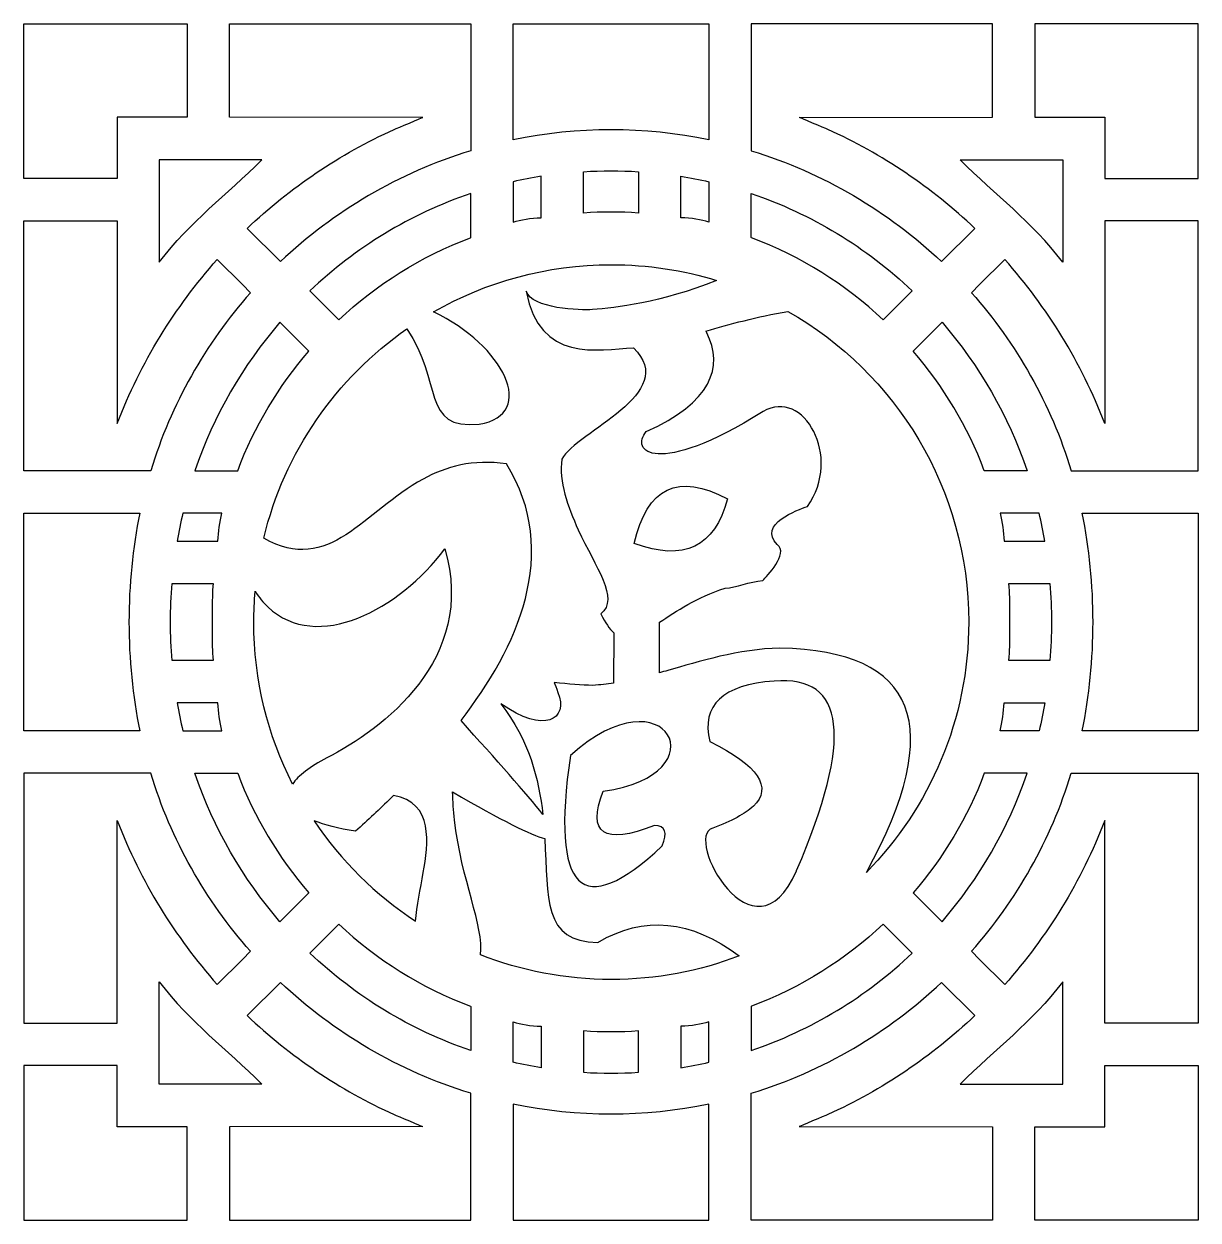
# Model space of a CAD drawing. Header units: centimetres. Extents: x -53 to 53, y -25 to 25.
# Drawn here: x -53.2 to -3.2, y -25.4 to 25.4 of the extents above; entities that cross this region are included whole.
import ezdxf

# ---------------------------------------------------------------- set-up
doc = ezdxf.new("R2010")
doc.units = ezdxf.units.CM
doc.header["$MEASUREMENT"] = 0
doc.layers.add('layer 1', color=7, linetype='Continuous')

msp = doc.modelspace()

# ---------------------------------------------------------------- linework, layer by layer
at = {"layer": 'layer 1', "color": 177}
for points, knots in [([(-49.19993, 18.85578), (-49.19993, 18.85578), (-49.19881, 21.47518), (-49.19881, 21.47518), (-49.19881, 21.47518), (-49.19881, 21.47518), (-46.2227, 21.47), (-46.2227, 21.47), (-46.2227, 21.47), (-46.2227, 21.47), (-46.2227, 25.4349), (-46.2227, 25.4349), (-46.2227, 25.4349), (-46.2227, 25.4349), (-53.17003, 25.4349), (-53.17003, 25.4349), (-53.17003, 25.4349), (-53.17003, 25.4349), (-53.17003, 18.85579), (-53.17003, 18.85579), (-53.17003, 18.85579), (-53.17003, 18.85579), (-49.19993, 18.85578), (-49.19993, 18.85578)], [0, 0, 0, 0, 0.14285714, 0.14285714, 0.14285714, 0.14285714, 0.28571429, 0.28571429, 0.28571429, 0.28571429, 0.42857143, 0.42857143, 0.42857143, 0.42857143, 0.57142857, 0.57142857, 0.57142857, 0.57142857, 0.71428571, 0.71428571, 0.71428571, 0.71428571, 1, 1, 1, 1]), ([(-44.4227, 21.46851), (-44.4227, 21.46851), (-36.20853, 21.45587), (-36.20853, 21.45587), (-36.20853, 21.45587), (-36.20853, 21.45587), (-37.3184, 20.99668), (-37.42371, 20.94909), (-37.42371, 20.94909), (-39.74329, 19.90085), (-41.85356, 18.4708), (-43.67412, 16.73899), (-43.67412, 16.73899), (-43.67412, 16.73899), (-42.25953, 15.32437), (-42.25953, 15.32437), (-42.25953, 15.32437), (-39.99127, 17.47154), (-37.233, 19.10605), (-34.17003, 20.04247), (-34.17003, 20.04247), (-34.17003, 21.83994), (-34.17003, 23.63743), (-34.17003, 25.4349), (-34.17003, 25.4349), (-34.17003, 25.4349), (-44.42271, 25.4349), (-44.42271, 25.4349), (-44.42271, 25.4349), (-44.42271, 25.4349), (-44.4227, 21.46851), (-44.4227, 21.46851)], [0, 0, 0, 0, 0.11111111, 0.11111111, 0.11111111, 0.11111111, 0.22222222, 0.22222222, 0.22222222, 0.22222222, 0.33333333, 0.33333333, 0.33333333, 0.33333333, 0.44444444, 0.44444444, 0.44444444, 0.44444444, 0.55555556, 0.55555556, 0.55555556, 0.55555556, 0.66666667, 0.66666667, 0.66666667, 0.66666667, 0.77777778, 0.77777778, 0.77777778, 0.77777778, 1, 1, 1, 1]), ([(-24.03846, 20.50391), (-24.03846, 20.50391), (-24.03846, 25.4349), (-24.03846, 25.4349), (-24.03846, 25.4349), (-24.03846, 25.4349), (-32.37004, 25.4349), (-32.37004, 25.4349), (-32.37004, 25.4349), (-32.37004, 25.4349), (-32.37004, 20.50391), (-32.37004, 20.50391), (-32.37004, 20.50391), (-29.62691, 21.07459), (-26.78159, 21.07459), (-24.03846, 20.50391)], [0, 0, 0, 0, 0.2, 0.2, 0.2, 0.2, 0.4, 0.4, 0.4, 0.4, 0.6, 0.6, 0.6, 0.6, 1, 1, 1, 1]), ([(-11.9858, 21.46851), (-11.9858, 21.46851), (-20.19997, 21.45587), (-20.19997, 21.45587), (-20.19997, 21.45587), (-20.19997, 21.45587), (-19.0901, 20.99668), (-18.98479, 20.94909), (-18.98479, 20.94909), (-16.66521, 19.90085), (-14.55494, 18.4708), (-12.73438, 16.73899), (-12.73438, 16.73899), (-12.73438, 16.73899), (-14.14897, 15.32437), (-14.14897, 15.32437), (-14.14897, 15.32437), (-16.41723, 17.47154), (-19.1755, 19.10605), (-22.23847, 20.04247), (-22.23847, 20.04247), (-22.23847, 21.83994), (-22.23847, 23.63743), (-22.23847, 25.4349), (-22.23847, 25.4349), (-22.23847, 25.4349), (-11.98579, 25.4349), (-11.98579, 25.4349), (-11.98579, 25.4349), (-11.98579, 25.4349), (-11.9858, 21.46851), (-11.9858, 21.46851)], [0, 0, 0, 0, 0.11111111, 0.11111111, 0.11111111, 0.11111111, 0.22222222, 0.22222222, 0.22222222, 0.22222222, 0.33333333, 0.33333333, 0.33333333, 0.33333333, 0.44444444, 0.44444444, 0.44444444, 0.44444444, 0.55555556, 0.55555556, 0.55555556, 0.55555556, 0.66666667, 0.66666667, 0.66666667, 0.66666667, 0.77777778, 0.77777778, 0.77777778, 0.77777778, 1, 1, 1, 1]), ([(-7.20857, 18.85578), (-7.20857, 18.85578), (-7.20969, 21.47518), (-7.20969, 21.47518), (-7.20969, 21.47518), (-7.20969, 21.47518), (-10.1858, 21.47), (-10.1858, 21.47), (-10.1858, 21.47), (-10.1858, 21.47), (-10.1858, 25.4349), (-10.1858, 25.4349), (-10.1858, 25.4349), (-10.1858, 25.4349), (-3.23847, 25.4349), (-3.23847, 25.4349), (-3.23847, 25.4349), (-3.23847, 25.4349), (-3.23847, 18.85579), (-3.23847, 18.85579), (-3.23847, 18.85579), (-3.23847, 18.85579), (-7.20857, 18.85578), (-7.20857, 18.85578)], [0, 0, 0, 0, 0.14285714, 0.14285714, 0.14285714, 0.14285714, 0.28571429, 0.28571429, 0.28571429, 0.28571429, 0.42857143, 0.42857143, 0.42857143, 0.42857143, 0.57142857, 0.57142857, 0.57142857, 0.57142857, 0.71428571, 0.71428571, 0.71428571, 0.71428571, 1, 1, 1, 1]), ([(-47.42065, 19.65402), (-47.42065, 19.65402), (-47.41065, 19.65402), (-47.41065, 19.65402), (-47.41065, 19.65402), (-47.41065, 19.65402), (-47.41065, 19.65403), (-47.41065, 19.65403), (-47.41065, 19.65403), (-47.41065, 19.65403), (-43.05658, 19.6551), (-43.05658, 19.6551), (-43.05658, 19.6551), (-43.05658, 19.6551), (-43.05656, 19.6551), (-43.05656, 19.6551), (-43.05656, 19.6551), (-44.56802, 18.14364), (-46.08451, 17.04286), (-47.41767, 15.30278), (-47.41767, 15.30278), (-47.41767, 15.30278), (-47.42065, 19.65402), (-47.42065, 19.65402), (-47.42065, 19.65402), (-47.42065, 19.65402), (-47.42065, 19.65402), (-47.42065, 19.65402)], [0, 0, 0, 0, 0.125, 0.125, 0.125, 0.125, 0.25, 0.25, 0.25, 0.25, 0.375, 0.375, 0.375, 0.375, 0.5, 0.5, 0.5, 0.5, 0.625, 0.625, 0.625, 0.625, 0.75, 0.75, 0.75, 0.75, 1, 1, 1, 1]), ([(-8.98785, 19.65402), (-8.98785, 19.65402), (-8.99785, 19.65402), (-8.99785, 19.65402), (-8.99785, 19.65402), (-8.99785, 19.65402), (-8.99785, 19.65403), (-8.99785, 19.65403), (-8.99785, 19.65403), (-8.99785, 19.65403), (-13.35192, 19.6551), (-13.35192, 19.6551), (-13.35192, 19.6551), (-13.35192, 19.6551), (-13.35194, 19.6551), (-13.35194, 19.6551), (-13.35194, 19.6551), (-11.84048, 18.14364), (-10.32399, 17.04286), (-8.99083, 15.30278), (-8.99083, 15.30278), (-8.99083, 15.30278), (-8.98785, 19.65402), (-8.98785, 19.65402), (-8.98785, 19.65402), (-8.98785, 19.65402), (-8.98785, 19.65402), (-8.98785, 19.65402)], [0, 0, 0, 0, 0.125, 0.125, 0.125, 0.125, 0.25, 0.25, 0.25, 0.25, 0.375, 0.375, 0.375, 0.375, 0.5, 0.5, 0.5, 0.5, 0.625, 0.625, 0.625, 0.625, 0.75, 0.75, 0.75, 0.75, 1, 1, 1, 1]), ([(-32.37004, 16.99932), (-32.37004, 16.99932), (-32.37004, 18.72609), (-32.37004, 18.72609), (-32.37004, 18.72609), (-31.97465, 18.81562), (-31.57442, 18.89252), (-31.17003, 18.95591), (-31.17003, 18.95591), (-31.17003, 18.95591), (-31.16998, 17.19453), (-31.16998, 17.19453), (-31.16998, 17.19453), (-31.63356, 17.18049), (-32.03358, 17.1154), (-32.37004, 16.99932)], [0, 0, 0, 0, 0.2, 0.2, 0.2, 0.2, 0.4, 0.4, 0.4, 0.4, 0.6, 0.6, 0.6, 0.6, 1, 1, 1, 1]), ([(-27.03852, 17.39323), (-27.03852, 17.39323), (-27.03857, 19.14773), (-27.03857, 19.14773), (-27.03857, 19.14773), (-27.80288, 19.20364), (-28.60562, 19.20364), (-29.36993, 19.14773), (-29.36993, 19.14773), (-29.36993, 19.14773), (-29.36998, 17.39323), (-29.36998, 17.39323), (-29.36998, 17.39323), (-28.59335, 17.44755), (-27.81515, 17.44755), (-27.03852, 17.39323)], [0, 0, 0, 0, 0.2, 0.2, 0.2, 0.2, 0.4, 0.4, 0.4, 0.4, 0.6, 0.6, 0.6, 0.6, 1, 1, 1, 1]), ([(-24.03846, 16.99932), (-24.03846, 16.99932), (-24.03846, 18.72609), (-24.03846, 18.72609), (-24.03846, 18.72609), (-24.43385, 18.81562), (-24.83408, 18.89252), (-25.23847, 18.95591), (-25.23847, 18.95591), (-25.23847, 18.95591), (-25.23852, 17.19453), (-25.23852, 17.19453), (-25.23852, 17.19453), (-24.77494, 17.18049), (-24.37492, 17.1154), (-24.03846, 16.99932)], [0, 0, 0, 0, 0.2, 0.2, 0.2, 0.2, 0.4, 0.4, 0.4, 0.4, 0.6, 0.6, 0.6, 0.6, 1, 1, 1, 1]), ([(-41.01231, 14.07731), (-39.0732, 15.9228), (-36.74637, 17.35074), (-34.17006, 18.22019), (-34.17006, 18.22019), (-34.17006, 18.22019), (-34.17003, 18.21414), (-34.17003, 18.21414), (-34.17003, 18.21414), (-34.17003, 18.21414), (-34.17003, 16.34541), (-34.17003, 16.34541), (-34.17003, 16.34541), (-34.17003, 16.34541), (-34.18572, 16.33938), (-34.18572, 16.33938), (-34.18572, 16.33938), (-34.18572, 16.33938), (-34.18574, 16.33937), (-34.18574, 16.33937), (-34.18574, 16.33937), (-36.28052, 15.54637), (-38.17796, 14.35135), (-39.78366, 12.84848), (-39.78366, 12.84848), (-39.78366, 12.84848), (-41.01231, 14.07731), (-41.01231, 14.07731)], [0, 0, 0, 0, 0.125, 0.125, 0.125, 0.125, 0.25, 0.25, 0.25, 0.25, 0.375, 0.375, 0.375, 0.375, 0.5, 0.5, 0.5, 0.5, 0.625, 0.625, 0.625, 0.625, 0.75, 0.75, 0.75, 0.75, 1, 1, 1, 1]), ([(-15.39623, 14.07708), (-17.32734, 15.93186), (-19.70221, 17.3648), (-22.23847, 18.22019), (-22.23847, 18.22019), (-22.23847, 18.22019), (-22.23847, 16.34541), (-22.23847, 16.34541), (-22.23847, 16.34541), (-22.23847, 16.34541), (-22.22278, 16.33938), (-22.22278, 16.33938), (-22.22278, 16.33938), (-22.22278, 16.33938), (-22.22276, 16.33937), (-22.22276, 16.33937), (-22.22276, 16.33937), (-20.12798, 15.54637), (-18.23054, 14.35135), (-16.62484, 12.84848), (-16.62484, 12.84848), (-16.62484, 12.84848), (-15.39623, 14.07708), (-15.39623, 14.07708)], [0, 0, 0, 0, 0.14285714, 0.14285714, 0.14285714, 0.14285714, 0.28571429, 0.28571429, 0.28571429, 0.28571429, 0.42857143, 0.42857143, 0.42857143, 0.42857143, 0.57142857, 0.57142857, 0.57142857, 0.57142857, 0.71428571, 0.71428571, 0.71428571, 0.71428571, 1, 1, 1, 1]), ([(-43.53722, 14.00205), (-43.53722, 14.00205), (-43.87612, 14.34851), (-43.87612, 14.34851), (-43.87612, 14.34851), (-43.87612, 14.34851), (-44.95382, 15.41867), (-44.95382, 15.41867), (-44.95382, 15.41867), (-46.73941, 13.39335), (-48.2193, 11.02827), (-49.20357, 8.44047), (-49.20357, 8.44047), (-49.20357, 8.44047), (-49.20042, 17.05578), (-49.20042, 17.05578), (-49.20042, 17.05578), (-49.20042, 17.05578), (-53.17003, 17.0558), (-53.17003, 17.0558), (-53.17003, 17.0558), (-53.17003, 17.0558), (-53.17003, 6.43489), (-53.17003, 6.43489), (-53.17003, 6.43489), (-53.17003, 6.43489), (-47.77755, 6.43502), (-47.77755, 6.43502), (-47.77755, 6.43502), (-46.91185, 9.2665), (-45.44954, 11.83775), (-43.53722, 14.00205)], [0, 0, 0, 0, 0.11111111, 0.11111111, 0.11111111, 0.11111111, 0.22222222, 0.22222222, 0.22222222, 0.22222222, 0.33333333, 0.33333333, 0.33333333, 0.33333333, 0.44444444, 0.44444444, 0.44444444, 0.44444444, 0.55555556, 0.55555556, 0.55555556, 0.55555556, 0.66666667, 0.66666667, 0.66666667, 0.66666667, 0.77777778, 0.77777778, 0.77777778, 0.77777778, 1, 1, 1, 1]), ([(-12.87128, 14.00205), (-12.87128, 14.00205), (-12.53238, 14.34851), (-12.53238, 14.34851), (-12.53238, 14.34851), (-12.53238, 14.34851), (-11.45468, 15.41867), (-11.45468, 15.41867), (-11.45468, 15.41867), (-9.66909, 13.39335), (-8.1892, 11.02827), (-7.20493, 8.44047), (-7.20493, 8.44047), (-7.20493, 8.44047), (-7.20808, 17.05578), (-7.20808, 17.05578), (-7.20808, 17.05578), (-7.20808, 17.05578), (-3.23847, 17.0558), (-3.23847, 17.0558), (-3.23847, 17.0558), (-3.23847, 17.0558), (-3.23847, 6.43489), (-3.23847, 6.43489), (-3.23847, 6.43489), (-3.23847, 6.43489), (-8.63095, 6.43502), (-8.63095, 6.43502), (-8.63095, 6.43502), (-9.49665, 9.2665), (-10.95896, 11.83775), (-12.87128, 14.00205)], [0, 0, 0, 0, 0.11111111, 0.11111111, 0.11111111, 0.11111111, 0.22222222, 0.22222222, 0.22222222, 0.22222222, 0.33333333, 0.33333333, 0.33333333, 0.33333333, 0.44444444, 0.44444444, 0.44444444, 0.44444444, 0.55555556, 0.55555556, 0.55555556, 0.55555556, 0.66666667, 0.66666667, 0.66666667, 0.66666667, 0.77777778, 0.77777778, 0.77777778, 0.77777778, 1, 1, 1, 1]), ([(-31.10176, -8.19245), (-31.26767, -6.6844), (-31.68223, -5.03327), (-32.89303, -3.47659), (-32.89303, -3.47659), (-31.02772, -4.77924), (-30.0014, -4.15178), (-30.45979, -2.99218), (-30.45979, -2.99218), (-30.5352, -2.80145), (-30.58883, -2.66608), (-30.62612, -2.57237), (-30.62612, -2.57237), (-29.99326, -2.64579), (-29.44931, -2.68335), (-28.97352, -2.69588), (-28.97352, -2.69588), (-28.97352, -2.69588), (-28.97351, -2.69588), (-28.97351, -2.69588), (-28.97351, -2.69588), (-28.97351, -2.69588), (-28.97351, -2.69588), (-28.97351, -2.69588), (-28.97351, -2.69588), (-28.97351, -2.69588), (-28.97349, -2.69588), (-28.97349, -2.69588), (-28.97349, -2.69588), (-28.65911, -2.67245), (-28.37155, -2.64066), (-28.09247, -2.59915), (-28.09247, -2.59915), (-28.09247, -2.59915), (-28.08796, -0.45714), (-28.08796, -0.45714), (-28.08796, -0.45714), (-28.27105, -0.29556), (-28.44902, -0.03591), (-28.6311, 0.34734), (-28.6311, 0.34734), (-27.83931, 0.99291), (-28.86328, 2.32709), (-29.59383, 3.9207), (-29.59383, 3.9207), (-30.05094, 4.91791), (-30.43771, 5.97314), (-30.29261, 6.92682), (-30.29261, 6.92682), (-29.67692, 8.10303), (-25.24378, 9.7149), (-27.25155, 11.65809), (-27.25155, 11.65809), (-28.74336, 11.58536), (-31.26865, 11.00725), (-31.80618, 14.06927), (-31.80618, 14.06927), (-31.60383, 13.32228), (-29.4751, 13.24462), (-28.98785, 13.28534), (-28.98785, 13.28534), (-28.01218, 13.36689), (-26.12058, 13.56657), (-23.71283, 14.5249), (-23.71283, 14.5249), (-25.12924, 14.96133), (-26.63389, 15.19631), (-28.19331, 15.19631), (-28.19331, 15.19631), (-30.94318, 15.19631), (-33.52278, 14.4657), (-35.7485, 13.18797), (-35.7485, 13.18797), (-32.77645, 11.7827), (-31.29879, 8.82233), (-33.80399, 8.4136), (-33.80399, 8.4136), (-36.30493, 8.15958), (-35.3447, 10.25674), (-36.892, 12.46199), (-36.892, 12.46199), (-39.88664, 10.36814), (-42.09226, 7.22247), (-42.97263, 3.56168), (-42.97263, 3.56168), (-40.17288, 1.97014), (-38.71393, 4.70918), (-36.19711, 6.07806), (-36.19711, 6.07806), (-36.19711, 6.07806), (-36.19711, 6.07806), (-36.19711, 6.07806), (-36.19711, 6.07806), (-35.22134, 6.60876), (-34.08634, 6.93433), (-32.65148, 6.72245), (-32.65148, 6.72245), (-30.29678, 2.95337), (-32.21622, -1.13066), (-34.58197, -4.18829), (-34.58197, -4.18829), (-33.08741, -5.87741), (-31.78433, -7.29253), (-31.10176, -8.19245), (-31.10176, -8.19245), (-31.10176, -8.19245), (-31.10176, -8.19245), (-31.10176, -8.19245)], [0, 0, 0, 0, 0.03571429, 0.03571429, 0.03571429, 0.03571429, 0.07142857, 0.07142857, 0.07142857, 0.07142857, 0.10714286, 0.10714286, 0.10714286, 0.10714286, 0.14285714, 0.14285714, 0.14285714, 0.14285714, 0.17857143, 0.17857143, 0.17857143, 0.17857143, 0.21428571, 0.21428571, 0.21428571, 0.21428571, 0.25, 0.25, 0.25, 0.25, 0.28571429, 0.28571429, 0.28571429, 0.28571429, 0.32142857, 0.32142857, 0.32142857, 0.32142857, 0.35714286, 0.35714286, 0.35714286, 0.35714286, 0.39285714, 0.39285714, 0.39285714, 0.39285714, 0.42857143, 0.42857143, 0.42857143, 0.42857143, 0.46428571, 0.46428571, 0.46428571, 0.46428571, 0.5, 0.5, 0.5, 0.5, 0.53571429, 0.53571429, 0.53571429, 0.53571429, 0.57142857, 0.57142857, 0.57142857, 0.57142857, 0.60714286, 0.60714286, 0.60714286, 0.60714286, 0.64285714, 0.64285714, 0.64285714, 0.64285714, 0.67857143, 0.67857143, 0.67857143, 0.67857143, 0.71428571, 0.71428571, 0.71428571, 0.71428571, 0.75, 0.75, 0.75, 0.75, 0.78571429, 0.78571429, 0.78571429, 0.78571429, 0.82142857, 0.82142857, 0.82142857, 0.82142857, 0.85714286, 0.85714286, 0.85714286, 0.85714286, 0.89285714, 0.89285714, 0.89285714, 0.89285714, 0.92857143, 0.92857143, 0.92857143, 0.92857143, 1, 1, 1, 1]), ([(-41.05669, 11.52164), (-42.34188, 10.02922), (-43.37231, 8.31111), (-44.0804, 6.43502), (-44.0804, 6.43502), (-44.0804, 6.43502), (-45.89744, 6.43507), (-45.89744, 6.43507), (-45.89744, 6.43507), (-45.09873, 8.78233), (-43.85975, 10.9202), (-42.28126, 12.74607), (-42.28126, 12.74607), (-42.28126, 12.74607), (-41.05669, 11.52164), (-41.05669, 11.52164)], [0, 0, 0, 0, 0.2, 0.2, 0.2, 0.2, 0.4, 0.4, 0.4, 0.4, 0.6, 0.6, 0.6, 0.6, 1, 1, 1, 1]), ([(-26.1383, -0.01045), (-26.1383, -0.01045), (-26.14283, -2.15991), (-26.14283, -2.15991), (-26.14283, -2.15991), (-26.02804, -2.12827), (-25.90939, -2.09511), (-25.78611, -2.06039), (-25.78611, -2.06039), (-24.50506, -1.6995), (-22.74295, -1.13666), (-21.02845, -1.1118), (-21.02845, -1.1118), (-15.15762, -1.22464), (-13.93001, -4.40408), (-17.34506, -10.6495), (-17.34506, -10.6495), (-14.65349, -7.90707), (-12.99331, -4.14887), (-12.99331, -0.00369), (-12.99331, -0.00369), (-12.99331, 5.65661), (-16.08898, 10.59535), (-20.67924, 13.21146), (-20.67924, 13.21146), (-22.00996, 12.98075), (-23.16529, 12.66122), (-24.16874, 12.37155), (-24.16874, 12.37155), (-24.15571, 12.34744), (-24.14312, 12.32329), (-24.1309, 12.29914), (-24.1309, 12.29914), (-23.39632, 10.84729), (-23.94479, 9.32862), (-26.70337, 8.0981), (-26.70337, 8.0981), (-27.39648, 7.28342), (-26.31999, 6.09477), (-21.73388, 8.9463), (-21.73388, 8.9463), (-20.02041, 9.96889), (-18.33859, 7.02431), (-19.85238, 4.91398), (-19.85238, 4.91398), (-20.24752, 4.76888), (-21.99154, 4.16493), (-21.13235, 3.29463), (-21.13235, 3.29463), (-20.62604, 2.91012), (-21.59538, 1.93317), (-21.74887, 1.76901), (-21.74887, 1.76901), (-22.34022, 1.70943), (-22.85211, 1.47476), (-23.35355, 1.43736), (-23.35355, 1.43736), (-23.35355, 1.43736), (-23.35355, 1.43736), (-23.35355, 1.43736), (-23.35355, 1.43736), (-23.35355, 1.43736), (-23.35359, 1.43736), (-23.35359, 1.43736), (-23.35359, 1.43736), (-24.55296, 1.05496), (-25.4382, 0.45305), (-26.1383, -0.01045)], [0, 0, 0, 0, 0.05555556, 0.05555556, 0.05555556, 0.05555556, 0.11111111, 0.11111111, 0.11111111, 0.11111111, 0.16666667, 0.16666667, 0.16666667, 0.16666667, 0.22222222, 0.22222222, 0.22222222, 0.22222222, 0.27777778, 0.27777778, 0.27777778, 0.27777778, 0.33333333, 0.33333333, 0.33333333, 0.33333333, 0.38888889, 0.38888889, 0.38888889, 0.38888889, 0.44444444, 0.44444444, 0.44444444, 0.44444444, 0.5, 0.5, 0.5, 0.5, 0.55555556, 0.55555556, 0.55555556, 0.55555556, 0.61111111, 0.61111111, 0.61111111, 0.61111111, 0.66666667, 0.66666667, 0.66666667, 0.66666667, 0.72222222, 0.72222222, 0.72222222, 0.72222222, 0.77777778, 0.77777778, 0.77777778, 0.77777778, 0.83333333, 0.83333333, 0.83333333, 0.83333333, 0.88888889, 0.88888889, 0.88888889, 0.88888889, 1, 1, 1, 1]), ([(-15.35181, 11.52164), (-14.06662, 10.02922), (-13.03619, 8.31111), (-12.3281, 6.43502), (-12.3281, 6.43502), (-12.3281, 6.43502), (-10.51106, 6.43507), (-10.51106, 6.43507), (-10.51106, 6.43507), (-11.30977, 8.78233), (-12.54875, 10.9202), (-14.12724, 12.74607), (-14.12724, 12.74607), (-14.12724, 12.74607), (-15.35181, 11.52164), (-15.35181, 11.52164)], [0, 0, 0, 0, 0.2, 0.2, 0.2, 0.2, 0.4, 0.4, 0.4, 0.4, 0.6, 0.6, 0.6, 0.6, 1, 1, 1, 1]), ([(-23.24724, 5.23299), (-25.34794, 6.36683), (-26.67021, 5.73387), (-27.21405, 3.33413), (-27.21405, 3.33413), (-25.10629, 2.5625), (-23.78401, 3.19546), (-23.24724, 5.23299)], [0, 0, 0, 0, 0.33333333, 0.33333333, 0.33333333, 0.33333333, 1, 1, 1, 1]), ([(-48.23909, 4.63471), (-48.23909, 4.63471), (-53.17003, 4.6349), (-53.17003, 4.6349), (-53.17003, 4.6349), (-53.17003, 4.6349), (-53.17003, -4.6349), (-53.17003, -4.6349), (-53.17003, -4.6349), (-53.17003, -4.6349), (-48.23909, -4.63471), (-48.23909, -4.63471), (-48.23909, -4.63471), (-48.85811, -1.65949), (-48.85811, 1.65949), (-48.23909, 4.63471)], [0, 0, 0, 0, 0.2, 0.2, 0.2, 0.2, 0.4, 0.4, 0.4, 0.4, 0.6, 0.6, 0.6, 0.6, 1, 1, 1, 1]), ([(-46.65325, 3.43507), (-46.58555, 3.83947), (-46.50529, 4.23969), (-46.41285, 4.6349), (-46.41285, 4.6349), (-46.41285, 4.6349), (-44.75408, 4.63483), (-44.75408, 4.63483), (-44.75408, 4.63483), (-44.84419, 4.24099), (-44.89986, 3.84116), (-44.92118, 3.43503), (-44.92118, 3.43503), (-44.92118, 3.43503), (-46.65325, 3.43507), (-46.65325, 3.43507)], [0, 0, 0, 0, 0.2, 0.2, 0.2, 0.2, 0.4, 0.4, 0.4, 0.4, 0.6, 0.6, 0.6, 0.6, 1, 1, 1, 1]), ([(-9.7552, 3.43525), (-9.7552, 3.43525), (-11.48732, 3.43503), (-11.48732, 3.43503), (-11.48732, 3.43503), (-11.50864, 3.84116), (-11.56431, 4.24099), (-11.65442, 4.63483), (-11.65442, 4.63483), (-11.65442, 4.63483), (-9.99565, 4.6349), (-9.99565, 4.6349), (-9.99565, 4.6349), (-9.90321, 4.23969), (-9.8229, 3.83965), (-9.7552, 3.43525)], [0, 0, 0, 0, 0.2, 0.2, 0.2, 0.2, 0.4, 0.4, 0.4, 0.4, 0.6, 0.6, 0.6, 0.6, 1, 1, 1, 1]), ([(-3.23847, 4.6349), (-3.23847, 4.6349), (-8.16941, 4.63471), (-8.16941, 4.63471), (-8.16941, 4.63471), (-7.55039, 1.65949), (-7.55039, -1.65949), (-8.16941, -4.63471), (-8.16941, -4.63471), (-8.16941, -4.63471), (-3.23847, -4.6349), (-3.23847, -4.6349), (-3.23847, -4.6349), (-3.23847, -4.6349), (-3.23847, 4.6349), (-3.23847, 4.6349)], [0, 0, 0, 0, 0.2, 0.2, 0.2, 0.2, 0.4, 0.4, 0.4, 0.4, 0.6, 0.6, 0.6, 0.6, 1, 1, 1, 1]), ([(-43.33771, 1.30522), (-43.37454, 0.87374), (-43.39331, 0.4373), (-43.39331, -0.00369), (-43.39331, -0.00369), (-43.39331, -2.48304), (-42.79938, -4.82403), (-41.74605, -6.89194), (-41.74605, -6.89194), (-41.5024, -6.53177), (-41.01014, -6.15484), (-40.28635, -5.78104), (-40.28635, -5.78104), (-37.94382, -4.57125), (-33.8841, -1.58012), (-35.27491, 3.10489), (-35.27491, 3.10489), (-37.19306, 0.51903), (-40.72029, -1.33092), (-42.79103, 0.63991), (-42.79103, 0.63991), (-42.98715, 0.82657), (-43.17026, 1.04745), (-43.33771, 1.30522)], [0, 0, 0, 0, 0.14285714, 0.14285714, 0.14285714, 0.14285714, 0.28571429, 0.28571429, 0.28571429, 0.28571429, 0.42857143, 0.42857143, 0.42857143, 0.42857143, 0.57142857, 0.57142857, 0.57142857, 0.57142857, 0.71428571, 0.71428571, 0.71428571, 0.71428571, 1, 1, 1, 1]), ([(-45.12833, 1.6349), (-45.12833, 1.6349), (-46.86881, 1.6348), (-46.86881, 1.6348), (-46.86881, 1.6348), (-46.95957, 0.59992), (-46.95957, -0.59992), (-46.86881, -1.6348), (-46.86881, -1.6348), (-46.86881, -1.6348), (-45.12833, -1.6349), (-45.12833, -1.6349), (-45.12833, -1.6349), (-45.15577, -1.24177), (-45.1698, -0.84492), (-45.17002, -0.4449), (-45.17002, -0.4449), (-45.17002, -0.4449), (-45.17003, -0.4449), (-45.17003, -0.4449), (-45.17003, -0.4449), (-45.17003, 0.24961), (-45.17674, 0.94126), (-45.12833, 1.6349)], [0, 0, 0, 0, 0.14285714, 0.14285714, 0.14285714, 0.14285714, 0.28571429, 0.28571429, 0.28571429, 0.28571429, 0.42857143, 0.42857143, 0.42857143, 0.42857143, 0.57142857, 0.57142857, 0.57142857, 0.57142857, 0.71428571, 0.71428571, 0.71428571, 0.71428571, 1, 1, 1, 1]), ([(-9.53969, 1.6348), (-9.53969, 1.6348), (-11.28017, 1.6349), (-11.28017, 1.6349), (-11.28017, 1.6349), (-11.25273, 1.24177), (-11.2387, 0.84492), (-11.23848, 0.4449), (-11.23848, 0.4449), (-11.23848, 0.4449), (-11.23847, 0.4449), (-11.23847, 0.4449), (-11.23847, 0.4449), (-11.23847, 0.14824), (-11.23847, -0.14824), (-11.23847, -0.4449), (-11.23847, -0.4449), (-11.23847, -0.4449), (-11.23848, -0.4449), (-11.23848, -0.4449), (-11.23848, -0.4449), (-11.2387, -0.84492), (-11.25273, -1.24177), (-11.28017, -1.6349), (-11.28017, -1.6349), (-11.28017, -1.6349), (-9.53969, -1.6348), (-9.53969, -1.6348), (-9.53969, -1.6348), (-9.44733, -0.58171), (-9.44732, 0.58165), (-9.53969, 1.6348)], [0, 0, 0, 0, 0.11111111, 0.11111111, 0.11111111, 0.11111111, 0.22222222, 0.22222222, 0.22222222, 0.22222222, 0.33333333, 0.33333333, 0.33333333, 0.33333333, 0.44444444, 0.44444444, 0.44444444, 0.44444444, 0.55555556, 0.55555556, 0.55555556, 0.55555556, 0.66666667, 0.66666667, 0.66666667, 0.66666667, 0.77777778, 0.77777778, 0.77777778, 0.77777778, 1, 1, 1, 1]), ([(-26.02458, -9.52384), (-29.4659, -12.73981), (-30.76742, -11.45593), (-29.92914, -5.67218), (-29.92914, -5.67218), (-25.82578, -1.97731), (-23.47837, -6.5226), (-28.53486, -7.19574), (-28.53486, -7.19574), (-29.23286, -9.00692), (-28.50742, -9.49533), (-26.35852, -8.66097), (-26.35852, -8.66097), (-25.89633, -8.65937), (-25.78502, -8.94699), (-26.02458, -9.52384)], [0, 0, 0, 0, 0.2, 0.2, 0.2, 0.2, 0.4, 0.4, 0.4, 0.4, 0.6, 0.6, 0.6, 0.6, 1, 1, 1, 1]), ([(-20.31556, -10.57753), (-22.10977, -14.71665), (-25.15875, -9.09755), (-23.87687, -8.77175), (-23.87687, -8.77175), (-23.063, -8.47867), (-22.5121, -8.13704), (-22.15063, -7.83911), (-22.15063, -7.83911), (-22.15063, -7.83911), (-22.15062, -7.8391), (-22.15062, -7.8391), (-22.15062, -7.8391), (-21.31986, -7.02957), (-21.93436, -6.11221), (-23.99493, -5.0869), (-23.99493, -5.0869), (-23.99493, -5.0869), (-23.99494, -5.08688), (-23.99494, -5.08688), (-23.99494, -5.08688), (-23.99494, -5.08688), (-24.00425, -5.0822), (-24.00425, -5.0822), (-24.00425, -5.0822), (-24.36788, -3.53107), (-23.45325, -2.6737), (-21.26039, -2.51011), (-21.26039, -2.51011), (-18.21086, -2.26616), (-17.89515, -4.95346), (-20.31316, -10.57192), (-20.31316, -10.57192), (-20.31316, -10.57192), (-20.31556, -10.57753), (-20.31556, -10.57753)], [0, 0, 0, 0, 0.1, 0.1, 0.1, 0.1, 0.2, 0.2, 0.2, 0.2, 0.3, 0.3, 0.3, 0.3, 0.4, 0.4, 0.4, 0.4, 0.5, 0.5, 0.5, 0.5, 0.6, 0.6, 0.6, 0.6, 0.7, 0.7, 0.7, 0.7, 0.8, 0.8, 0.8, 0.8, 1, 1, 1, 1]), ([(-46.6533, -3.43525), (-46.6533, -3.43525), (-44.92118, -3.43503), (-44.92118, -3.43503), (-44.92118, -3.43503), (-44.89986, -3.84116), (-44.84419, -4.24099), (-44.75408, -4.63483), (-44.75408, -4.63483), (-44.75408, -4.63483), (-46.41285, -4.6349), (-46.41285, -4.6349), (-46.41285, -4.6349), (-46.50529, -4.23969), (-46.5856, -3.83965), (-46.6533, -3.43525)], [0, 0, 0, 0, 0.2, 0.2, 0.2, 0.2, 0.4, 0.4, 0.4, 0.4, 0.6, 0.6, 0.6, 0.6, 1, 1, 1, 1]), ([(-9.7552, -3.43525), (-9.7552, -3.43525), (-11.48732, -3.43503), (-11.48732, -3.43503), (-11.48732, -3.43503), (-11.50864, -3.84116), (-11.56431, -4.24099), (-11.65442, -4.63483), (-11.65442, -4.63483), (-11.65442, -4.63483), (-9.99565, -4.6349), (-9.99565, -4.6349), (-9.99565, -4.6349), (-9.90321, -4.23969), (-9.8229, -3.83965), (-9.7552, -3.43525)], [0, 0, 0, 0, 0.2, 0.2, 0.2, 0.2, 0.4, 0.4, 0.4, 0.4, 0.6, 0.6, 0.6, 0.6, 1, 1, 1, 1]), ([(-43.53722, -14.00205), (-43.53722, -14.00205), (-43.87612, -14.34851), (-43.87612, -14.34851), (-43.87612, -14.34851), (-43.87612, -14.34851), (-44.95382, -15.41867), (-44.95382, -15.41867), (-44.95382, -15.41867), (-46.73941, -13.39335), (-48.2193, -11.02827), (-49.20357, -8.44047), (-49.20357, -8.44047), (-49.20357, -8.44047), (-49.20042, -17.05578), (-49.20042, -17.05578), (-49.20042, -17.05578), (-49.20042, -17.05578), (-53.17003, -17.0558), (-53.17003, -17.0558), (-53.17003, -17.0558), (-53.17003, -17.0558), (-53.17003, -6.43489), (-53.17003, -6.43489), (-53.17003, -6.43489), (-53.17003, -6.43489), (-47.77755, -6.43502), (-47.77755, -6.43502), (-47.77755, -6.43502), (-46.91185, -9.2665), (-45.44954, -11.83775), (-43.53722, -14.00205)], [0, 0, 0, 0, 0.11111111, 0.11111111, 0.11111111, 0.11111111, 0.22222222, 0.22222222, 0.22222222, 0.22222222, 0.33333333, 0.33333333, 0.33333333, 0.33333333, 0.44444444, 0.44444444, 0.44444444, 0.44444444, 0.55555556, 0.55555556, 0.55555556, 0.55555556, 0.66666667, 0.66666667, 0.66666667, 0.66666667, 0.77777778, 0.77777778, 0.77777778, 0.77777778, 1, 1, 1, 1]), ([(-41.05669, -11.52164), (-42.34188, -10.02922), (-43.37231, -8.31111), (-44.0804, -6.43502), (-44.0804, -6.43502), (-44.0804, -6.43502), (-45.89744, -6.43507), (-45.89744, -6.43507), (-45.89744, -6.43507), (-45.09873, -8.78233), (-43.85975, -10.9202), (-42.28126, -12.74607), (-42.28126, -12.74607), (-42.28126, -12.74607), (-41.05669, -11.52164), (-41.05669, -11.52164)], [0, 0, 0, 0, 0.2, 0.2, 0.2, 0.2, 0.4, 0.4, 0.4, 0.4, 0.6, 0.6, 0.6, 0.6, 1, 1, 1, 1]), ([(-15.35181, -11.52164), (-14.06662, -10.02922), (-13.03619, -8.31111), (-12.3281, -6.43502), (-12.3281, -6.43502), (-12.3281, -6.43502), (-10.51106, -6.43507), (-10.51106, -6.43507), (-10.51106, -6.43507), (-11.30977, -8.78233), (-12.54875, -10.9202), (-14.12724, -12.74607), (-14.12724, -12.74607), (-14.12724, -12.74607), (-15.35181, -11.52164), (-15.35181, -11.52164)], [0, 0, 0, 0, 0.2, 0.2, 0.2, 0.2, 0.4, 0.4, 0.4, 0.4, 0.6, 0.6, 0.6, 0.6, 1, 1, 1, 1]), ([(-12.87128, -14.00205), (-12.87128, -14.00205), (-12.53238, -14.34851), (-12.53238, -14.34851), (-12.53238, -14.34851), (-12.53238, -14.34851), (-11.45468, -15.41867), (-11.45468, -15.41867), (-11.45468, -15.41867), (-9.66909, -13.39335), (-8.1892, -11.02827), (-7.20493, -8.44047), (-7.20493, -8.44047), (-7.20493, -8.44047), (-7.20808, -17.05578), (-7.20808, -17.05578), (-7.20808, -17.05578), (-7.20808, -17.05578), (-3.23847, -17.0558), (-3.23847, -17.0558), (-3.23847, -17.0558), (-3.23847, -17.0558), (-3.23847, -6.43489), (-3.23847, -6.43489), (-3.23847, -6.43489), (-3.23847, -6.43489), (-8.63095, -6.43502), (-8.63095, -6.43502), (-8.63095, -6.43502), (-9.49665, -9.2665), (-10.95896, -11.83775), (-12.87128, -14.00205)], [0, 0, 0, 0, 0.11111111, 0.11111111, 0.11111111, 0.11111111, 0.22222222, 0.22222222, 0.22222222, 0.22222222, 0.33333333, 0.33333333, 0.33333333, 0.33333333, 0.44444444, 0.44444444, 0.44444444, 0.44444444, 0.55555556, 0.55555556, 0.55555556, 0.55555556, 0.66666667, 0.66666667, 0.66666667, 0.66666667, 0.77777778, 0.77777778, 0.77777778, 0.77777778, 1, 1, 1, 1]), ([(-40.83003, -8.45256), (-40.38484, -8.62885), (-39.8002, -8.77983), (-39.07052, -8.89794), (-39.07052, -8.89794), (-38.53951, -8.4227), (-38.03662, -7.9532), (-37.5619, -7.48949), (-37.5619, -7.48949), (-37.5619, -7.48949), (-37.5619, -7.48949), (-37.5619, -7.48949), (-37.5619, -7.48949), (-37.5619, -7.48949), (-37.56186, -7.48946), (-37.56186, -7.48946), (-37.56186, -7.48946), (-37.56186, -7.48946), (-37.56182, -7.48946), (-37.56182, -7.48946), (-37.56182, -7.48946), (-37.52563, -7.45408), (-37.48957, -7.41873), (-37.4537, -7.38343), (-37.4537, -7.38343), (-35.72977, -7.65563), (-35.98062, -9.45982), (-36.18786, -10.65619), (-36.18786, -10.65619), (-36.30793, -11.34939), (-36.46249, -12.06837), (-36.51645, -12.72375), (-36.51645, -12.72375), (-38.22452, -11.60368), (-39.69351, -10.14882), (-40.83003, -8.45256)], [0, 0, 0, 0, 0.1, 0.1, 0.1, 0.1, 0.2, 0.2, 0.2, 0.2, 0.3, 0.3, 0.3, 0.3, 0.4, 0.4, 0.4, 0.4, 0.5, 0.5, 0.5, 0.5, 0.6, 0.6, 0.6, 0.6, 0.7, 0.7, 0.7, 0.7, 0.8, 0.8, 0.8, 0.8, 1, 1, 1, 1]), ([(-31.01993, -9.21059), (-31.60689, -9.06212), (-32.83874, -8.44342), (-34.93904, -7.22877), (-34.93904, -7.22877), (-34.93185, -7.63582), (-34.90367, -8.02958), (-34.86084, -8.41007), (-34.86084, -8.41007), (-34.86084, -8.41007), (-34.86084, -8.41008), (-34.86084, -8.41008), (-34.86084, -8.41008), (-34.86084, -8.41008), (-34.86084, -8.41013), (-34.86084, -8.41013), (-34.86084, -8.41013), (-34.86084, -8.41013), (-34.86084, -8.41017), (-34.86084, -8.41017), (-34.86084, -8.41017), (-34.86084, -8.41017), (-34.86084, -8.4102), (-34.86084, -8.4102), (-34.86084, -8.4102), (-34.86084, -8.4102), (-34.86084, -8.41021), (-34.86084, -8.41021), (-34.86084, -8.41021), (-34.86084, -8.41021), (-34.86082, -8.41025), (-34.86082, -8.41025), (-34.86082, -8.41025), (-34.86082, -8.41025), (-34.86082, -8.41028), (-34.86082, -8.41028), (-34.86082, -8.41028), (-34.86082, -8.41028), (-34.86082, -8.4103), (-34.86082, -8.4103), (-34.86082, -8.4103), (-34.86082, -8.4103), (-34.86082, -8.4103), (-34.86082, -8.4103), (-34.86082, -8.4103), (-34.86082, -8.4103), (-34.86082, -8.41033), (-34.86082, -8.41033), (-34.86082, -8.41033), (-34.86082, -8.41033), (-34.86082, -8.41037), (-34.86082, -8.41037), (-34.86082, -8.41037), (-34.86082, -8.41037), (-34.86082, -8.41037), (-34.86082, -8.41037), (-34.86082, -8.41037), (-34.86082, -8.41037), (-34.86082, -8.41038), (-34.86082, -8.41038), (-34.86082, -8.41038), (-34.57085, -10.985), (-33.59914, -12.94183), (-33.74912, -14.15588), (-33.74912, -14.15588), (-32.02804, -14.83232), (-30.15411, -15.20369), (-28.19331, -15.20369), (-28.19331, -15.20369), (-26.27454, -15.20369), (-24.43848, -14.84783), (-22.74793, -14.19874), (-22.74793, -14.19874), (-24.80415, -12.66395), (-26.80843, -12.47244), (-28.76072, -13.62432), (-28.76072, -13.62432), (-31.11535, -13.62203), (-30.87889, -11.72162), (-31.01993, -9.21059)], [0, 0, 0, 0, 0.04761905, 0.04761905, 0.04761905, 0.04761905, 0.0952381, 0.0952381, 0.0952381, 0.0952381, 0.14285714, 0.14285714, 0.14285714, 0.14285714, 0.19047619, 0.19047619, 0.19047619, 0.19047619, 0.23809524, 0.23809524, 0.23809524, 0.23809524, 0.28571429, 0.28571429, 0.28571429, 0.28571429, 0.33333333, 0.33333333, 0.33333333, 0.33333333, 0.38095238, 0.38095238, 0.38095238, 0.38095238, 0.42857143, 0.42857143, 0.42857143, 0.42857143, 0.47619048, 0.47619048, 0.47619048, 0.47619048, 0.52380952, 0.52380952, 0.52380952, 0.52380952, 0.57142857, 0.57142857, 0.57142857, 0.57142857, 0.61904762, 0.61904762, 0.61904762, 0.61904762, 0.66666667, 0.66666667, 0.66666667, 0.66666667, 0.71428571, 0.71428571, 0.71428571, 0.71428571, 0.76190476, 0.76190476, 0.76190476, 0.76190476, 0.80952381, 0.80952381, 0.80952381, 0.80952381, 0.85714286, 0.85714286, 0.85714286, 0.85714286, 0.9047619, 0.9047619, 0.9047619, 0.9047619, 1, 1, 1, 1]), ([(-41.01227, -14.07708), (-39.07316, -15.92257), (-36.74634, -17.35074), (-34.17003, -18.22019), (-34.17003, -18.22019), (-34.17003, -18.22019), (-34.17003, -18.21414), (-34.17003, -18.21414), (-34.17003, -18.21414), (-34.17003, -18.21414), (-34.17003, -16.34541), (-34.17003, -16.34541), (-34.17003, -16.34541), (-34.17003, -16.34541), (-34.18572, -16.33938), (-34.18572, -16.33938), (-34.18572, -16.33938), (-34.18572, -16.33938), (-34.18574, -16.33937), (-34.18574, -16.33937), (-34.18574, -16.33937), (-36.28052, -15.54637), (-38.17796, -14.35135), (-39.78366, -12.84848), (-39.78366, -12.84848), (-39.78366, -12.84848), (-41.01227, -14.07708), (-41.01227, -14.07708)], [0, 0, 0, 0, 0.125, 0.125, 0.125, 0.125, 0.25, 0.25, 0.25, 0.25, 0.375, 0.375, 0.375, 0.375, 0.5, 0.5, 0.5, 0.5, 0.625, 0.625, 0.625, 0.625, 0.75, 0.75, 0.75, 0.75, 1, 1, 1, 1]), ([(-15.39623, -14.07708), (-17.32735, -15.93187), (-19.70218, -17.36479), (-22.23847, -18.22019), (-22.23847, -18.22019), (-22.23847, -18.22019), (-22.23847, -16.34541), (-22.23847, -16.34541), (-22.23847, -16.34541), (-22.23847, -16.34541), (-22.22278, -16.33938), (-22.22278, -16.33938), (-22.22278, -16.33938), (-22.22278, -16.33938), (-22.22276, -16.33937), (-22.22276, -16.33937), (-22.22276, -16.33937), (-20.12798, -15.54637), (-18.23054, -14.35135), (-16.62484, -12.84848), (-16.62484, -12.84848), (-16.62484, -12.84848), (-15.39623, -14.07708), (-15.39623, -14.07708)], [0, 0, 0, 0, 0.14285714, 0.14285714, 0.14285714, 0.14285714, 0.28571429, 0.28571429, 0.28571429, 0.28571429, 0.42857143, 0.42857143, 0.42857143, 0.42857143, 0.57142857, 0.57142857, 0.57142857, 0.57142857, 0.71428571, 0.71428571, 0.71428571, 0.71428571, 1, 1, 1, 1]), ([(-47.42065, -19.65402), (-45.96598, -19.65402), (-44.51126, -19.65475), (-43.05658, -19.6551), (-43.05658, -19.6551), (-43.05658, -19.6551), (-43.05656, -19.6551), (-43.05656, -19.6551), (-43.05656, -19.6551), (-44.56802, -18.14364), (-46.08451, -17.04286), (-47.41767, -15.30278), (-47.41767, -15.30278), (-47.41767, -15.30278), (-47.42065, -19.65402), (-47.42065, -19.65402), (-47.42065, -19.65402), (-47.42065, -19.65402), (-47.42065, -19.65402), (-47.42065, -19.65402)], [0, 0, 0, 0, 0.16666667, 0.16666667, 0.16666667, 0.16666667, 0.33333333, 0.33333333, 0.33333333, 0.33333333, 0.5, 0.5, 0.5, 0.5, 0.66666667, 0.66666667, 0.66666667, 0.66666667, 1, 1, 1, 1]), ([(-44.4227, -21.46851), (-44.4227, -21.46851), (-36.20853, -21.45587), (-36.20853, -21.45587), (-36.20853, -21.45587), (-36.20853, -21.45587), (-37.3184, -20.99668), (-37.42371, -20.94909), (-37.42371, -20.94909), (-39.74329, -19.90085), (-41.85356, -18.4708), (-43.67412, -16.73899), (-43.67412, -16.73899), (-43.67412, -16.73899), (-42.25953, -15.32437), (-42.25953, -15.32437), (-42.25953, -15.32437), (-39.99127, -17.47154), (-37.233, -19.10605), (-34.17003, -20.04247), (-34.17003, -20.04247), (-34.17003, -21.83994), (-34.17003, -23.63743), (-34.17003, -25.4349), (-34.17003, -25.4349), (-34.17003, -25.4349), (-44.42271, -25.4349), (-44.42271, -25.4349), (-44.42271, -25.4349), (-44.42271, -25.4349), (-44.4227, -21.46851), (-44.4227, -21.46851)], [0, 0, 0, 0, 0.11111111, 0.11111111, 0.11111111, 0.11111111, 0.22222222, 0.22222222, 0.22222222, 0.22222222, 0.33333333, 0.33333333, 0.33333333, 0.33333333, 0.44444444, 0.44444444, 0.44444444, 0.44444444, 0.55555556, 0.55555556, 0.55555556, 0.55555556, 0.66666667, 0.66666667, 0.66666667, 0.66666667, 0.77777778, 0.77777778, 0.77777778, 0.77777778, 1, 1, 1, 1]), ([(-11.9858, -21.46851), (-11.9858, -21.46851), (-20.19997, -21.45587), (-20.19997, -21.45587), (-20.19997, -21.45587), (-20.19997, -21.45587), (-19.0901, -20.99668), (-18.98479, -20.94909), (-18.98479, -20.94909), (-16.66521, -19.90085), (-14.55494, -18.4708), (-12.73438, -16.73899), (-12.73438, -16.73899), (-12.73438, -16.73899), (-14.14897, -15.32437), (-14.14897, -15.32437), (-14.14897, -15.32437), (-16.41723, -17.47154), (-19.1755, -19.10605), (-22.23847, -20.04247), (-22.23847, -20.04247), (-22.23847, -21.83994), (-22.23847, -23.63743), (-22.23847, -25.4349), (-22.23847, -25.4349), (-22.23847, -25.4349), (-11.98579, -25.4349), (-11.98579, -25.4349), (-11.98579, -25.4349), (-11.98579, -25.4349), (-11.9858, -21.46851), (-11.9858, -21.46851)], [0, 0, 0, 0, 0.11111111, 0.11111111, 0.11111111, 0.11111111, 0.22222222, 0.22222222, 0.22222222, 0.22222222, 0.33333333, 0.33333333, 0.33333333, 0.33333333, 0.44444444, 0.44444444, 0.44444444, 0.44444444, 0.55555556, 0.55555556, 0.55555556, 0.55555556, 0.66666667, 0.66666667, 0.66666667, 0.66666667, 0.77777778, 0.77777778, 0.77777778, 0.77777778, 1, 1, 1, 1]), ([(-8.98785, -19.65402), (-8.98785, -19.65402), (-8.99785, -19.65402), (-8.99785, -19.65402), (-8.99785, -19.65402), (-8.99785, -19.65402), (-8.99785, -19.65403), (-8.99785, -19.65403), (-8.99785, -19.65403), (-8.99785, -19.65403), (-13.35192, -19.6551), (-13.35192, -19.6551), (-13.35192, -19.6551), (-13.35192, -19.6551), (-13.35194, -19.6551), (-13.35194, -19.6551), (-13.35194, -19.6551), (-11.84048, -18.14364), (-10.32399, -17.04286), (-8.99083, -15.30278), (-8.99083, -15.30278), (-8.99083, -15.30278), (-8.98785, -19.65402), (-8.98785, -19.65402), (-8.98785, -19.65402), (-8.98785, -19.65402), (-8.98785, -19.65402), (-8.98785, -19.65402)], [0, 0, 0, 0, 0.125, 0.125, 0.125, 0.125, 0.25, 0.25, 0.25, 0.25, 0.375, 0.375, 0.375, 0.375, 0.5, 0.5, 0.5, 0.5, 0.625, 0.625, 0.625, 0.625, 0.75, 0.75, 0.75, 0.75, 1, 1, 1, 1]), ([(-32.37004, -16.99932), (-32.37004, -16.99932), (-32.37004, -18.72609), (-32.37004, -18.72609), (-32.37004, -18.72609), (-31.97465, -18.81562), (-31.57442, -18.89252), (-31.17003, -18.95591), (-31.17003, -18.95591), (-31.17003, -18.95591), (-31.16998, -17.19453), (-31.16998, -17.19453), (-31.16998, -17.19453), (-31.63356, -17.18049), (-32.03358, -17.1154), (-32.37004, -16.99932)], [0, 0, 0, 0, 0.2, 0.2, 0.2, 0.2, 0.4, 0.4, 0.4, 0.4, 0.6, 0.6, 0.6, 0.6, 1, 1, 1, 1]), ([(-24.03846, -16.99932), (-24.03846, -16.99932), (-24.03846, -18.72609), (-24.03846, -18.72609), (-24.03846, -18.72609), (-24.43385, -18.81562), (-24.83408, -18.89252), (-25.23847, -18.95591), (-25.23847, -18.95591), (-25.23847, -18.95591), (-25.23852, -17.19453), (-25.23852, -17.19453), (-25.23852, -17.19453), (-24.77494, -17.18049), (-24.37492, -17.1154), (-24.03846, -16.99932)], [0, 0, 0, 0, 0.2, 0.2, 0.2, 0.2, 0.4, 0.4, 0.4, 0.4, 0.6, 0.6, 0.6, 0.6, 1, 1, 1, 1]), ([(-27.03852, -17.39323), (-27.03852, -17.39323), (-27.03857, -19.14773), (-27.03857, -19.14773), (-27.03857, -19.14773), (-27.80288, -19.20364), (-28.60562, -19.20364), (-29.36993, -19.14773), (-29.36993, -19.14773), (-29.36993, -19.14773), (-29.36998, -17.39323), (-29.36998, -17.39323), (-29.36998, -17.39323), (-28.59335, -17.44755), (-27.81515, -17.44755), (-27.03852, -17.39323)], [0, 0, 0, 0, 0.2, 0.2, 0.2, 0.2, 0.4, 0.4, 0.4, 0.4, 0.6, 0.6, 0.6, 0.6, 1, 1, 1, 1]), ([(-49.19993, -18.85578), (-49.19993, -18.85578), (-49.19881, -21.47518), (-49.19881, -21.47518), (-49.19881, -21.47518), (-49.19881, -21.47518), (-46.2227, -21.47), (-46.2227, -21.47), (-46.2227, -21.47), (-46.2227, -21.47), (-46.2227, -25.4349), (-46.2227, -25.4349), (-46.2227, -25.4349), (-46.2227, -25.4349), (-53.17003, -25.4349), (-53.17003, -25.4349), (-53.17003, -25.4349), (-53.17003, -25.4349), (-53.17003, -18.85579), (-53.17003, -18.85579), (-53.17003, -18.85579), (-53.17003, -18.85579), (-49.19993, -18.85578), (-49.19993, -18.85578)], [0, 0, 0, 0, 0.14285714, 0.14285714, 0.14285714, 0.14285714, 0.28571429, 0.28571429, 0.28571429, 0.28571429, 0.42857143, 0.42857143, 0.42857143, 0.42857143, 0.57142857, 0.57142857, 0.57142857, 0.57142857, 0.71428571, 0.71428571, 0.71428571, 0.71428571, 1, 1, 1, 1]), ([(-7.20857, -18.85578), (-7.20857, -18.85578), (-7.20969, -21.47518), (-7.20969, -21.47518), (-7.20969, -21.47518), (-7.20969, -21.47518), (-10.1858, -21.47), (-10.1858, -21.47), (-10.1858, -21.47), (-10.1858, -21.47), (-10.1858, -25.4349), (-10.1858, -25.4349), (-10.1858, -25.4349), (-10.1858, -25.4349), (-3.23847, -25.4349), (-3.23847, -25.4349), (-3.23847, -25.4349), (-3.23847, -25.4349), (-3.23847, -18.85579), (-3.23847, -18.85579), (-3.23847, -18.85579), (-3.23847, -18.85579), (-7.20857, -18.85578), (-7.20857, -18.85578)], [0, 0, 0, 0, 0.14285714, 0.14285714, 0.14285714, 0.14285714, 0.28571429, 0.28571429, 0.28571429, 0.28571429, 0.42857143, 0.42857143, 0.42857143, 0.42857143, 0.57142857, 0.57142857, 0.57142857, 0.57142857, 0.71428571, 0.71428571, 0.71428571, 0.71428571, 1, 1, 1, 1]), ([(-24.03846, -20.50391), (-24.03846, -20.50391), (-24.03846, -25.4349), (-24.03846, -25.4349), (-24.03846, -25.4349), (-24.03846, -25.4349), (-32.37004, -25.4349), (-32.37004, -25.4349), (-32.37004, -25.4349), (-32.37004, -25.4349), (-32.37004, -20.50391), (-32.37004, -20.50391), (-32.37004, -20.50391), (-29.62691, -21.07459), (-26.78159, -21.07459), (-24.03846, -20.50391)], [0, 0, 0, 0, 0.2, 0.2, 0.2, 0.2, 0.4, 0.4, 0.4, 0.4, 0.6, 0.6, 0.6, 0.6, 1, 1, 1, 1])]:
    msp.add_open_spline(points, degree=3, knots=knots, dxfattribs=at)

doc.saveas('drawing.dxf')
